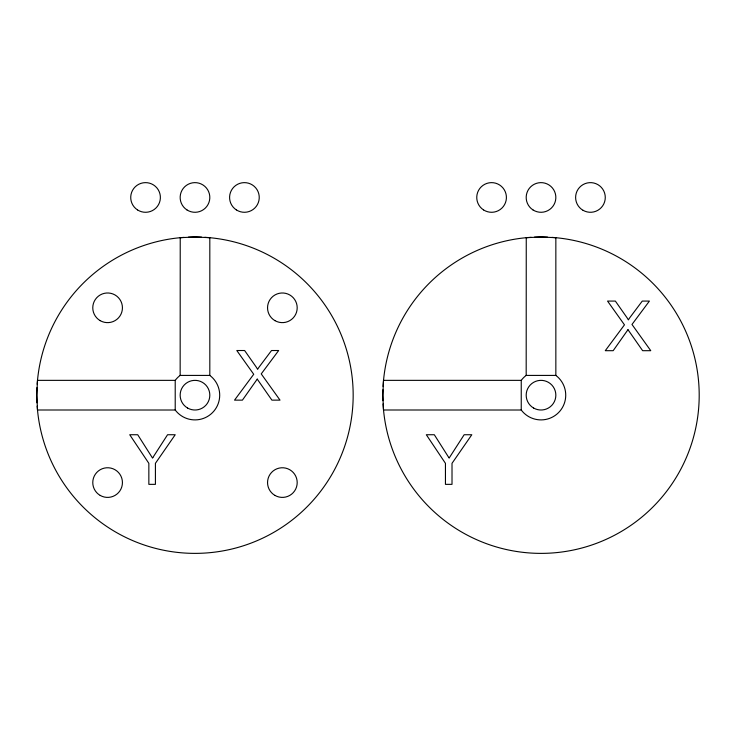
<?xml version="1.0" encoding="UTF-8"?>
<svg xmlns="http://www.w3.org/2000/svg" width="736" height="736" viewBox="0 0 736 736"><rect width="100%" height="100%" fill="white"/><g stroke="black" fill="none" stroke-linecap="round" stroke-linejoin="round"><path stroke-width="1.1" d="M37.499 380.374L36.8 395.186L37.499 409.998L175.214 410.016A24.72 24.72 0 0 0 212.465 412.666A24.72 24.72 0 0 0 209.815 375.415L209.815 237.7L194.985 237.001L180.228 237.691L180.154 375.415A24.72 24.72 0 0 0 175.214 380.356L37.499 380.356M383.52 380.374L382.83 395.186L383.52 409.998L521.244 410.016A24.72 24.72 0 0 0 558.495 412.666A24.72 24.72 0 0 0 555.846 375.415L555.846 237.7L541.015 237.001L526.258 237.691L526.185 375.415A24.72 24.72 0 0 0 521.244 380.356L383.53 380.356M180.154 375.415L209.815 375.415M526.185 375.415L555.846 375.415M521.244 380.356L521.244 410.016M175.214 380.356L175.214 410.016M551.917 237.378A158.185 158.185 0 0 1 699.136 399.556A158.185 158.185 0 0 1 543.196 553.362A158.185 158.185 0 0 1 383.07 403.917M382.922 400.642A158.185 158.185 0 0 1 382.922 389.74M383.07 386.464A158.185 158.185 0 0 1 531.199 237.305M534.474 237.139A158.185 158.185 0 0 1 547.556 237.139M204.801 237.305A158.185 158.185 0 0 1 353.142 398.093A158.185 158.185 0 0 1 198.987 553.325A158.185 158.185 0 0 1 37.177 406.088M36.984 402.822A158.185 158.185 0 0 1 36.984 387.55M37.177 384.284A158.185 158.185 0 0 1 184.083 237.378M188.444 237.139A158.185 158.185 0 0 1 201.526 237.139M152.821 457.599L152.536 458.086L137.715 434.737L129.729 434.737L148.847 463.33L148.847 484.352L155.416 484.352L155.416 463.33L175.214 434.737L167.56 434.737L152.821 457.599M449.42 457.599L449.135 458.086L434.314 434.737L426.319 434.737L445.446 463.33L445.446 484.352L452.014 484.352L452.014 463.33L471.813 434.737L464.158 434.737L449.42 457.599M257.241 379.114L242.42 400.136L234.536 400.136L253.718 374.274L236.799 350.52L244.619 350.52L256.266 367.117A46.883 46.883 0 0 1 257.296 368.773L257.609 369.334A55.872 55.872 0 0 1 258.943 367.273L271.52 350.52L278.668 350.52L261.234 373.906L280.02 400.136L271.897 400.136L257.241 379.114M627.983 329.682L613.162 350.695L605.277 350.695L624.468 324.843L607.55 301.079L615.36 301.079L627.008 317.685A46.883 46.883 0 0 1 628.038 319.341L628.36 319.902A55.872 55.872 0 0 1 629.685 317.842L642.27 301.079L649.41 301.079L631.985 324.466L650.762 350.695L642.638 350.695L627.983 329.682M583.032 210.303A14.83 14.83 0 0 0 605.277 197.46A14.83 14.83 0 0 0 583.032 184.616A14.83 14.83 0 0 0 583.032 210.303M532.956 209.907A14.83 14.83 0 0 0 555.827 198.214A14.83 14.83 0 0 0 534.262 184.258A14.83 14.83 0 0 0 532.956 209.907M483.524 209.907A14.83 14.83 0 0 0 506.396 198.214A14.83 14.83 0 0 0 484.831 184.258A14.83 14.83 0 0 0 483.524 209.907M137.494 209.907A14.83 14.83 0 0 0 160.365 198.214A14.83 14.83 0 0 0 138.8 184.258A14.83 14.83 0 0 0 137.494 209.907M186.926 209.907A14.83 14.83 0 0 0 209.797 198.214A14.83 14.83 0 0 0 188.232 184.258A14.83 14.83 0 0 0 186.926 209.907M236.357 209.907A14.83 14.83 0 0 0 259.228 198.214A14.83 14.83 0 0 0 237.664 184.258A14.83 14.83 0 0 0 236.357 209.907M533.6 408.029A14.83 14.83 0 0 0 555.846 395.186A14.83 14.83 0 0 0 533.6 382.343A14.83 14.83 0 0 0 533.6 408.029M274.96 495.42A14.83 14.83 0 0 0 297.197 482.577A14.83 14.83 0 0 0 274.96 469.734A14.83 14.83 0 0 0 274.96 495.42M274.96 320.648A14.83 14.83 0 0 0 297.197 307.804A14.83 14.83 0 0 0 274.96 294.961A14.83 14.83 0 0 0 274.96 320.648M100.188 320.648A14.83 14.83 0 0 0 122.434 307.804A14.83 14.83 0 0 0 100.188 294.961A14.83 14.83 0 0 0 100.188 320.648M100.188 495.42A14.83 14.83 0 0 0 122.434 482.577A14.83 14.83 0 0 0 100.188 469.734A14.83 14.83 0 0 0 100.188 495.42M187.57 408.029A14.83 14.83 0 0 0 209.815 395.186A14.83 14.83 0 0 0 187.57 382.343A14.83 14.83 0 0 0 187.57 408.029"/></g></svg>
